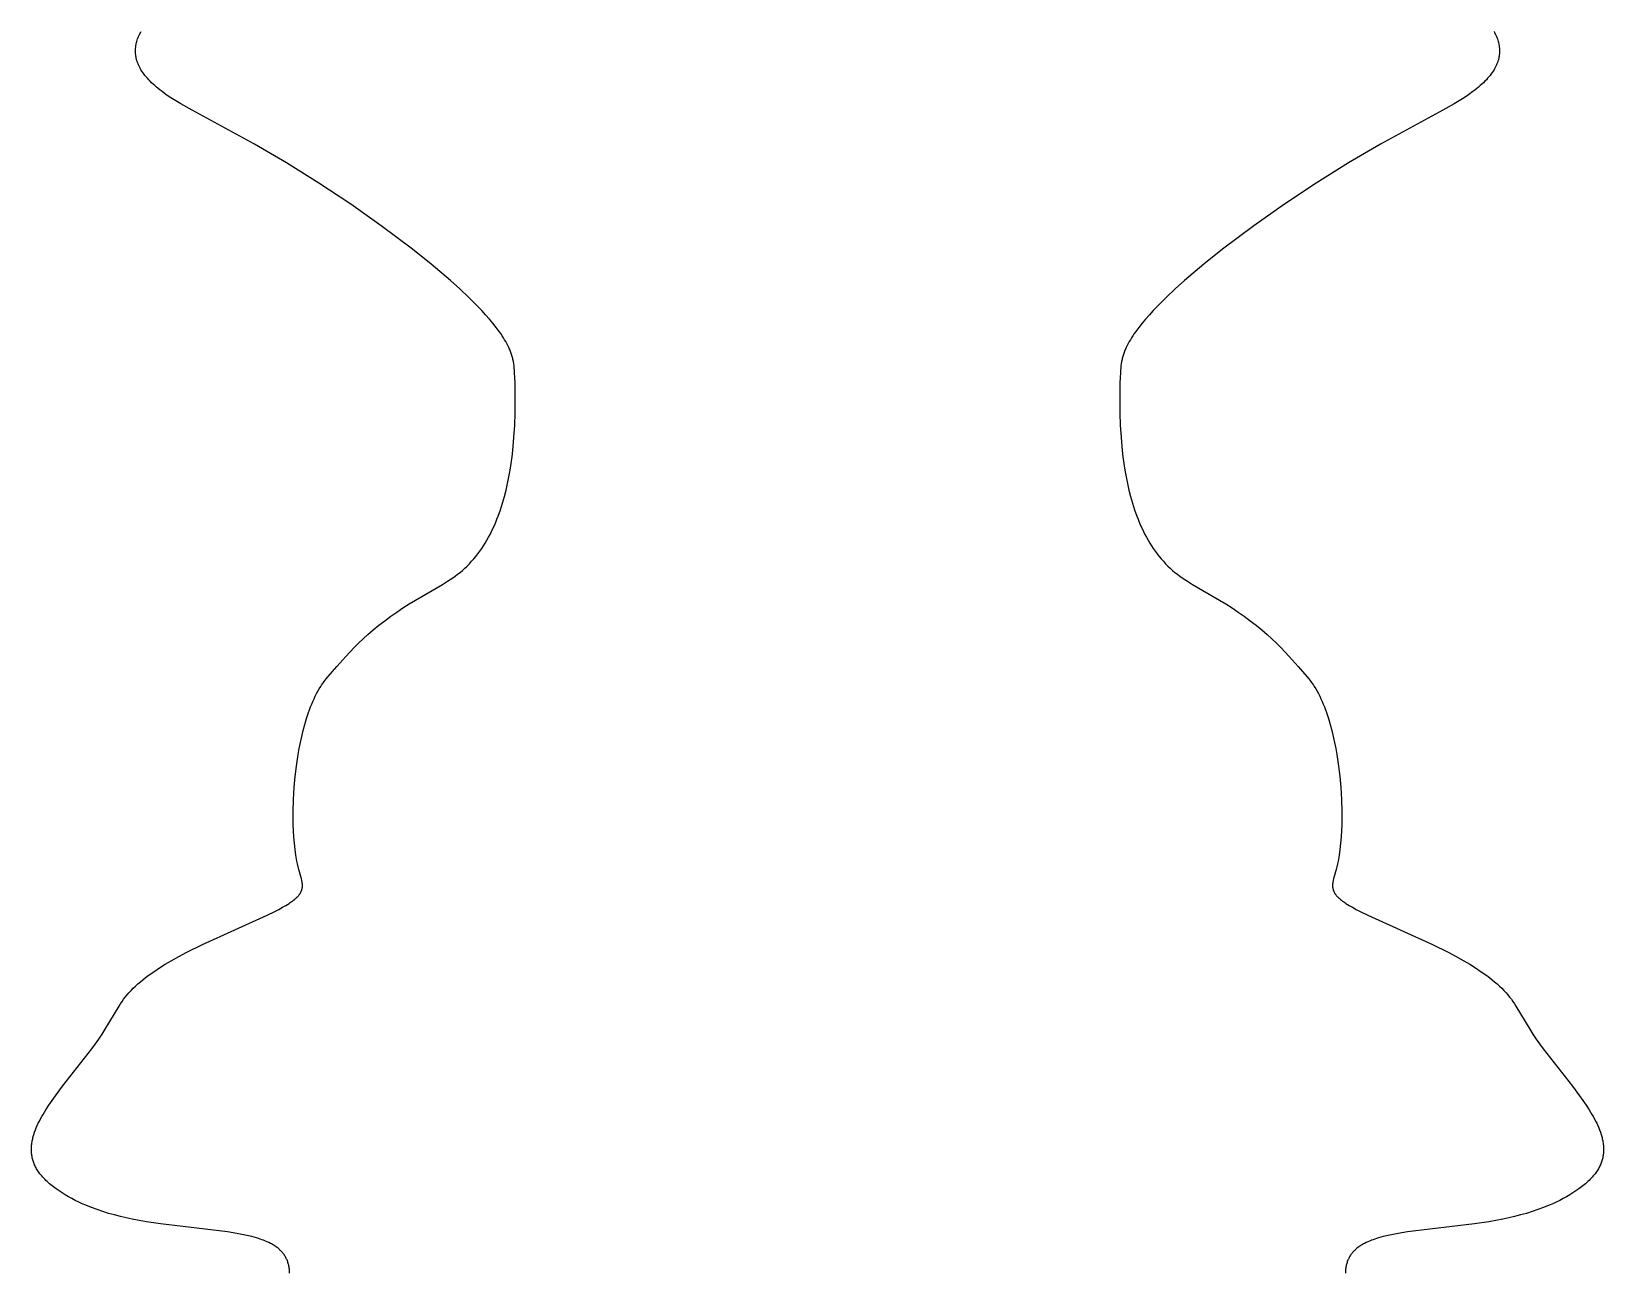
# Model space of a CAD drawing. Header units: millimetres. Extents: x -1576 to 3664, y -445 to 3215.
# Drawn here: x 2327.5 to 2424.5, y 2631.1 to 2707.7 of the extents above; entities that cross this region are included whole.
import ezdxf

# ---------------------------------------------------------------- set-up
doc = ezdxf.new("R2010")
doc.units = ezdxf.units.MM
doc.header["$MEASUREMENT"] = 0
doc.layers.add('Utwórz2D linie widoczne', color=7, linetype='Continuous', true_color=0x000000)

msp = doc.modelspace()

# ---------------------------------------------------------------- linework, layer by layer
at = {"layer": 'Utwórz2D linie widoczne'}
for p, q in [((2333.973, 2706.896), (2333.991, 2706.974)), ((2333.991, 2706.974), (2334.011, 2707.051)), ((2334.011, 2707.051), (2334.035, 2707.128)), ((2334.035, 2707.128), (2334.06, 2707.206)), ((2334.06, 2707.206), (2334.089, 2707.283)), ((2334.089, 2707.283), (2334.12, 2707.359)), ((2334.12, 2707.359), (2334.153, 2707.436)), ((2334.153, 2707.436), (2334.189, 2707.513)), ((2334.189, 2707.513), (2334.228, 2707.589)), ((2334.228, 2707.589), (2334.268, 2707.666)), ((2417.739, 2707.666), (2417.779, 2707.589)), ((2417.779, 2707.589), (2417.818, 2707.513)), ((2417.818, 2707.513), (2417.853, 2707.436)), ((2417.853, 2707.436), (2417.887, 2707.359)), ((2417.887, 2707.359), (2417.918, 2707.283)), ((2417.918, 2707.283), (2417.946, 2707.206)), ((2417.946, 2707.206), (2417.972, 2707.128)), ((2417.972, 2707.128), (2417.995, 2707.051)), ((2417.995, 2707.051), (2418.016, 2706.974)), ((2418.016, 2706.974), (2418.034, 2706.896)), ((2333.926, 2706.466), (2333.927, 2706.505)), ((2333.926, 2706.427), (2333.926, 2706.466)), ((2333.928, 2706.384), (2333.926, 2706.427)), ((2333.927, 2706.505), (2333.928, 2706.545)), ((2333.928, 2706.545), (2333.93, 2706.584)), ((2333.93, 2706.342), (2333.928, 2706.384)), ((2333.93, 2706.584), (2333.933, 2706.623)), ((2333.932, 2706.299), (2333.93, 2706.342)), ((2333.936, 2706.257), (2333.932, 2706.299)), ((2333.933, 2706.623), (2333.937, 2706.662)), ((2333.941, 2706.214), (2333.936, 2706.257)), ((2333.937, 2706.662), (2333.941, 2706.701)), ((2333.941, 2706.701), (2333.946, 2706.74)), ((2333.946, 2706.172), (2333.941, 2706.214)), ((2333.946, 2706.74), (2333.952, 2706.779)), ((2333.953, 2706.129), (2333.946, 2706.172)), ((2333.952, 2706.779), (2333.958, 2706.818)), ((2333.961, 2706.086), (2333.953, 2706.129)), ((2333.958, 2706.818), (2333.965, 2706.857)), ((2333.969, 2706.044), (2333.961, 2706.086)), ((2333.965, 2706.857), (2333.973, 2706.896)), ((2333.978, 2706.001), (2333.969, 2706.044)), ((2333.989, 2705.958), (2333.978, 2706.001)), ((2418.028, 2706.001), (2418.018, 2705.958)), ((2418.038, 2706.044), (2418.028, 2706.001)), ((2418.034, 2706.896), (2418.042, 2706.857)), ((2418.046, 2706.086), (2418.038, 2706.044)), ((2418.042, 2706.857), (2418.049, 2706.818)), ((2418.054, 2706.129), (2418.046, 2706.086)), ((2418.049, 2706.818), (2418.055, 2706.779)), ((2418.06, 2706.172), (2418.054, 2706.129)), ((2418.055, 2706.779), (2418.061, 2706.74)), ((2418.066, 2706.214), (2418.06, 2706.172)), ((2418.061, 2706.74), (2418.066, 2706.701)), ((2418.066, 2706.701), (2418.07, 2706.662)), ((2418.071, 2706.257), (2418.066, 2706.214)), ((2418.07, 2706.662), (2418.074, 2706.623)), ((2418.074, 2706.299), (2418.071, 2706.257)), ((2418.074, 2706.623), (2418.077, 2706.584)), ((2418.077, 2706.342), (2418.074, 2706.299)), ((2418.077, 2706.584), (2418.079, 2706.545)), ((2418.079, 2706.384), (2418.077, 2706.342)), ((2418.079, 2706.545), (2418.08, 2706.505)), ((2418.08, 2706.427), (2418.079, 2706.384)), ((2418.08, 2706.505), (2418.08, 2706.466)), ((2418.08, 2706.466), (2418.08, 2706.427)), ((2334, 2705.915), (2333.989, 2705.958)), ((2334.012, 2705.872), (2334, 2705.915)), ((2334.026, 2705.829), (2334.012, 2705.872)), ((2334.04, 2705.786), (2334.026, 2705.829)), ((2334.055, 2705.742), (2334.04, 2705.786)), ((2334.071, 2705.699), (2334.055, 2705.742)), ((2334.089, 2705.656), (2334.071, 2705.699)), ((2334.107, 2705.612), (2334.089, 2705.656)), ((2334.126, 2705.569), (2334.107, 2705.612)), ((2334.147, 2705.525), (2334.126, 2705.569)), ((2334.168, 2705.481), (2334.147, 2705.525)), ((2334.191, 2705.438), (2334.168, 2705.481)), ((2334.214, 2705.394), (2334.191, 2705.438)), ((2334.239, 2705.35), (2334.214, 2705.394)), ((2334.264, 2705.306), (2334.239, 2705.35)), ((2334.319, 2705.218), (2334.264, 2705.306)), ((2334.378, 2705.129), (2334.319, 2705.218)), ((2334.441, 2705.041), (2334.378, 2705.129)), ((2334.509, 2704.952), (2334.441, 2705.041)), ((2417.565, 2705.041), (2417.497, 2704.952)), ((2417.629, 2705.129), (2417.565, 2705.041)), ((2417.688, 2705.218), (2417.629, 2705.129)), ((2417.742, 2705.306), (2417.688, 2705.218)), ((2417.768, 2705.35), (2417.742, 2705.306)), ((2417.793, 2705.394), (2417.768, 2705.35)), ((2417.816, 2705.438), (2417.793, 2705.394)), ((2417.839, 2705.481), (2417.816, 2705.438)), ((2417.86, 2705.525), (2417.839, 2705.481)), ((2417.88, 2705.569), (2417.86, 2705.525)), ((2417.9, 2705.612), (2417.88, 2705.569)), ((2417.918, 2705.656), (2417.9, 2705.612)), ((2417.935, 2705.699), (2417.918, 2705.656)), ((2417.952, 2705.742), (2417.935, 2705.699)), ((2417.967, 2705.786), (2417.952, 2705.742)), ((2417.981, 2705.829), (2417.967, 2705.786)), ((2417.994, 2705.872), (2417.981, 2705.829)), ((2418.007, 2705.915), (2417.994, 2705.872)), ((2418.018, 2705.958), (2418.007, 2705.915)), ((2334.582, 2704.862), (2334.509, 2704.952)), ((2334.659, 2704.773), (2334.582, 2704.862)), ((2334.741, 2704.683), (2334.659, 2704.773)), ((2334.828, 2704.592), (2334.741, 2704.683)), ((2334.919, 2704.501), (2334.828, 2704.592)), ((2335.015, 2704.41), (2334.919, 2704.501)), ((2335.116, 2704.319), (2335.015, 2704.41)), ((2335.223, 2704.227), (2335.116, 2704.319)), ((2335.334, 2704.135), (2335.223, 2704.227)), ((2335.45, 2704.042), (2335.334, 2704.135)), ((2416.673, 2704.135), (2416.557, 2704.042)), ((2416.784, 2704.227), (2416.673, 2704.135)), ((2416.89, 2704.319), (2416.784, 2704.227)), ((2416.992, 2704.41), (2416.89, 2704.319)), ((2417.088, 2704.501), (2416.992, 2704.41)), ((2417.179, 2704.592), (2417.088, 2704.501)), ((2417.266, 2704.683), (2417.179, 2704.592)), ((2417.348, 2704.773), (2417.266, 2704.683)), ((2417.425, 2704.862), (2417.348, 2704.773)), ((2417.497, 2704.952), (2417.425, 2704.862)), ((2335.572, 2703.95), (2335.45, 2704.042)), ((2335.83, 2703.763), (2335.572, 2703.95)), ((2336.111, 2703.574), (2335.83, 2703.763)), ((2336.407, 2703.387), (2336.111, 2703.574)), ((2336.729, 2703.195), (2336.407, 2703.387)), ((2337.418, 2702.806), (2336.729, 2703.195)), ((2415.278, 2703.195), (2414.589, 2702.806)), ((2415.599, 2703.387), (2415.278, 2703.195)), ((2415.896, 2703.574), (2415.599, 2703.387)), ((2416.176, 2703.763), (2415.896, 2703.574)), ((2416.435, 2703.95), (2416.176, 2703.763)), ((2416.557, 2704.042), (2416.435, 2703.95)), ((2341.277, 2700.718), (2337.418, 2702.806)), ((2414.589, 2702.806), (2410.729, 2700.718)), ((2343.237, 2699.564), (2341.277, 2700.718)), ((2410.729, 2700.718), (2408.77, 2699.564)), ((2345.234, 2698.31), (2343.237, 2699.564)), ((2408.77, 2699.564), (2406.773, 2698.31)), ((2347.203, 2697), (2345.234, 2698.31)), ((2406.773, 2698.31), (2404.804, 2697)), ((2349.083, 2695.677), (2347.203, 2697)), ((2404.804, 2697), (2402.924, 2695.677)), ((2351.021, 2694.223), (2349.083, 2695.677)), ((2402.924, 2695.677), (2400.985, 2694.223)), ((2352.177, 2693.3), (2351.021, 2694.223)), ((2400.985, 2694.223), (2399.83, 2693.3)), ((2353.361, 2692.294), (2352.177, 2693.3)), ((2399.83, 2693.3), (2398.646, 2692.294)), ((2353.941, 2691.772), (2353.361, 2692.294)), ((2354.502, 2691.242), (2353.941, 2691.772)), ((2398.066, 2691.772), (2397.505, 2691.242)), ((2398.646, 2692.294), (2398.066, 2691.772)), ((2355.035, 2690.71), (2354.502, 2691.242)), ((2355.288, 2690.444), (2355.035, 2690.71)), ((2396.972, 2690.71), (2396.719, 2690.444)), ((2397.505, 2691.242), (2396.972, 2690.71)), ((2355.53, 2690.18), (2355.288, 2690.444)), ((2355.761, 2689.916), (2355.53, 2690.18)), ((2355.979, 2689.655), (2355.761, 2689.916)), ((2356.184, 2689.397), (2355.979, 2689.655)), ((2396.028, 2689.655), (2395.823, 2689.397)), ((2396.246, 2689.916), (2396.028, 2689.655)), ((2396.477, 2690.18), (2396.246, 2689.916)), ((2396.719, 2690.444), (2396.477, 2690.18)), ((2356.373, 2689.142), (2356.184, 2689.397)), ((2356.462, 2689.016), (2356.373, 2689.142)), ((2356.547, 2688.891), (2356.462, 2689.016)), ((2356.627, 2688.766), (2356.547, 2688.891)), ((2356.703, 2688.644), (2356.627, 2688.766)), ((2356.774, 2688.522), (2356.703, 2688.644)), ((2395.304, 2688.644), (2395.232, 2688.522)), ((2395.38, 2688.766), (2395.304, 2688.644)), ((2395.46, 2688.891), (2395.38, 2688.766)), ((2395.545, 2689.016), (2395.46, 2688.891)), ((2395.634, 2689.142), (2395.545, 2689.016)), ((2395.823, 2689.397), (2395.634, 2689.142)), ((2356.841, 2688.402), (2356.774, 2688.522)), ((2356.903, 2688.283), (2356.841, 2688.402)), ((2356.96, 2688.165), (2356.903, 2688.283)), ((2356.989, 2688.101), (2356.96, 2688.165)), ((2357.017, 2688.038), (2356.989, 2688.101)), ((2357.043, 2687.975), (2357.017, 2688.038)), ((2357.067, 2687.912), (2357.043, 2687.975)), ((2357.09, 2687.85), (2357.067, 2687.912)), ((2357.112, 2687.787), (2357.09, 2687.85)), ((2357.132, 2687.725), (2357.112, 2687.787)), ((2357.151, 2687.663), (2357.132, 2687.725)), ((2357.169, 2687.601), (2357.151, 2687.663)), ((2357.186, 2687.539), (2357.169, 2687.601)), ((2394.838, 2687.601), (2394.821, 2687.539)), ((2394.856, 2687.663), (2394.838, 2687.601)), ((2394.875, 2687.725), (2394.856, 2687.663)), ((2394.895, 2687.787), (2394.875, 2687.725)), ((2394.917, 2687.85), (2394.895, 2687.787)), ((2394.94, 2687.912), (2394.917, 2687.85)), ((2394.964, 2687.975), (2394.94, 2687.912)), ((2394.99, 2688.038), (2394.964, 2687.975)), ((2395.018, 2688.101), (2394.99, 2688.038)), ((2395.047, 2688.165), (2395.018, 2688.101)), ((2395.104, 2688.283), (2395.047, 2688.165)), ((2395.166, 2688.402), (2395.104, 2688.283)), ((2395.232, 2688.522), (2395.166, 2688.402)), ((2357.201, 2687.477), (2357.186, 2687.539)), ((2357.215, 2687.414), (2357.201, 2687.477)), ((2357.241, 2687.287), (2357.215, 2687.414)), ((2357.263, 2687.158), (2357.241, 2687.287)), ((2357.281, 2687.026), (2357.263, 2687.158)), ((2357.296, 2686.891), (2357.281, 2687.026)), ((2357.309, 2686.751), (2357.296, 2686.891)), ((2357.319, 2686.607), (2357.309, 2686.751)), ((2357.334, 2686.301), (2357.319, 2686.607)), ((2394.688, 2686.607), (2394.673, 2686.301)), ((2394.698, 2686.751), (2394.688, 2686.607)), ((2394.71, 2686.891), (2394.698, 2686.751)), ((2394.726, 2687.026), (2394.71, 2686.891)), ((2394.744, 2687.158), (2394.726, 2687.026)), ((2394.766, 2687.287), (2394.744, 2687.158)), ((2394.791, 2687.414), (2394.766, 2687.287)), ((2394.806, 2687.477), (2394.791, 2687.414)), ((2394.821, 2687.539), (2394.806, 2687.477)), ((2357.345, 2685.968), (2357.334, 2686.301)), ((2357.359, 2684.781), (2357.345, 2685.968)), ((2394.662, 2685.968), (2394.647, 2684.781)), ((2394.673, 2686.301), (2394.662, 2685.968)), ((2357.35, 2684.099), (2357.359, 2684.781)), ((2394.647, 2684.781), (2394.656, 2684.099)), ((2357.325, 2683.371), (2357.35, 2684.099)), ((2394.656, 2684.099), (2394.682, 2683.371)), ((2357.278, 2682.606), (2357.325, 2683.371)), ((2394.682, 2683.371), (2394.729, 2682.606)), ((2357.157, 2681.41), (2357.205, 2681.814)), ((2357.205, 2681.814), (2357.278, 2682.606)), ((2394.729, 2682.606), (2394.802, 2681.814)), ((2394.802, 2681.814), (2394.849, 2681.41)), ((2357.038, 2680.593), (2357.102, 2681.003)), ((2357.102, 2681.003), (2357.157, 2681.41)), ((2394.849, 2681.41), (2394.905, 2681.003)), ((2394.905, 2681.003), (2394.969, 2680.593)), ((2356.882, 2679.772), (2356.965, 2680.183)), ((2356.965, 2680.183), (2357.038, 2680.593)), ((2394.969, 2680.593), (2395.042, 2680.183)), ((2395.042, 2680.183), (2395.125, 2679.772)), ((2356.569, 2678.552), (2356.684, 2678.956)), ((2356.684, 2678.956), (2356.788, 2679.363)), ((2356.788, 2679.363), (2356.882, 2679.772)), ((2395.125, 2679.772), (2395.218, 2679.363)), ((2395.218, 2679.363), (2395.322, 2678.956)), ((2395.322, 2678.956), (2395.438, 2678.552)), ((2356.302, 2677.76), (2356.442, 2678.153)), ((2356.442, 2678.153), (2356.569, 2678.552)), ((2395.438, 2678.552), (2395.565, 2678.153)), ((2395.565, 2678.153), (2395.705, 2677.76)), ((2355.894, 2676.811), (2355.982, 2676.997)), ((2355.982, 2676.997), (2356.067, 2677.184)), ((2356.067, 2677.184), (2356.149, 2677.374)), ((2356.149, 2677.374), (2356.227, 2677.566)), ((2356.227, 2677.566), (2356.302, 2677.76)), ((2395.705, 2677.76), (2395.78, 2677.566)), ((2395.78, 2677.566), (2395.858, 2677.374)), ((2395.858, 2677.374), (2395.939, 2677.184)), ((2395.939, 2677.184), (2396.024, 2676.997)), ((2396.024, 2676.997), (2396.113, 2676.811)), ((2355.396, 2675.924), (2355.503, 2676.095)), ((2355.503, 2676.095), (2355.606, 2676.27)), ((2355.606, 2676.27), (2355.706, 2676.448)), ((2355.706, 2676.448), (2355.802, 2676.628)), ((2355.802, 2676.628), (2355.894, 2676.811)), ((2396.113, 2676.811), (2396.205, 2676.628)), ((2396.205, 2676.628), (2396.301, 2676.448)), ((2396.301, 2676.448), (2396.4, 2676.27)), ((2396.4, 2676.27), (2396.504, 2676.095)), ((2396.504, 2676.095), (2396.611, 2675.924)), ((2354.531, 2674.82), (2354.667, 2674.966)), ((2354.667, 2674.966), (2354.799, 2675.116)), ((2354.799, 2675.116), (2354.927, 2675.27)), ((2354.927, 2675.27), (2355.05, 2675.428)), ((2355.05, 2675.428), (2355.169, 2675.59)), ((2355.169, 2675.59), (2355.285, 2675.755)), ((2355.285, 2675.755), (2355.396, 2675.924)), ((2396.611, 2675.924), (2396.722, 2675.755)), ((2396.722, 2675.755), (2396.837, 2675.59)), ((2396.837, 2675.59), (2396.957, 2675.428)), ((2396.957, 2675.428), (2397.08, 2675.27)), ((2397.08, 2675.27), (2397.208, 2675.116)), ((2397.208, 2675.116), (2397.34, 2674.966)), ((2397.34, 2674.966), (2397.476, 2674.82)), ((2353.496, 2673.946), (2353.65, 2674.056)), ((2353.65, 2674.056), (2353.802, 2674.169)), ((2353.802, 2674.169), (2353.95, 2674.286)), ((2353.95, 2674.286), (2354.095, 2674.407)), ((2354.095, 2674.407), (2354.245, 2674.54)), ((2354.245, 2674.54), (2354.39, 2674.677)), ((2354.39, 2674.677), (2354.531, 2674.82)), ((2397.476, 2674.82), (2397.617, 2674.677)), ((2397.617, 2674.677), (2397.762, 2674.54)), ((2397.762, 2674.54), (2397.912, 2674.407)), ((2397.912, 2674.407), (2398.057, 2674.286)), ((2398.057, 2674.286), (2398.205, 2674.169)), ((2398.205, 2674.169), (2398.357, 2674.056)), ((2398.357, 2674.056), (2398.511, 2673.946)), ((2351.194, 2672.572), (2352.86, 2673.535)), ((2352.86, 2673.535), (2353.181, 2673.735)), ((2353.181, 2673.735), (2353.339, 2673.839)), ((2353.339, 2673.839), (2353.496, 2673.946)), ((2398.511, 2673.946), (2398.667, 2673.839)), ((2398.667, 2673.839), (2398.826, 2673.735)), ((2398.826, 2673.735), (2399.147, 2673.535)), ((2399.147, 2673.535), (2400.813, 2672.572)), ((2350.045, 2671.833), (2350.423, 2672.088)), ((2350.423, 2672.088), (2350.806, 2672.334)), ((2350.806, 2672.334), (2351.194, 2672.572)), ((2400.813, 2672.572), (2401.201, 2672.334)), ((2401.201, 2672.334), (2401.584, 2672.088)), ((2401.584, 2672.088), (2401.962, 2671.833)), ((2348.947, 2671.02), (2349.306, 2671.3)), ((2349.306, 2671.3), (2349.672, 2671.571)), ((2349.672, 2671.571), (2350.045, 2671.833)), ((2401.962, 2671.833), (2402.334, 2671.571)), ((2402.334, 2671.571), (2402.701, 2671.3)), ((2402.701, 2671.3), (2403.06, 2671.02)), ((2347.69, 2669.912), (2347.967, 2670.177)), ((2347.967, 2670.177), (2348.266, 2670.448)), ((2348.266, 2670.448), (2348.595, 2670.731)), ((2348.595, 2670.731), (2348.947, 2671.02)), ((2403.06, 2671.02), (2403.412, 2670.731)), ((2403.412, 2670.731), (2403.741, 2670.448)), ((2403.741, 2670.448), (2404.039, 2670.177)), ((2404.039, 2670.177), (2404.317, 2669.912)), ((2346.91, 2669.095), (2347.427, 2669.647)), ((2347.427, 2669.647), (2347.69, 2669.912)), ((2404.317, 2669.912), (2404.58, 2669.647)), ((2404.58, 2669.647), (2405.097, 2669.095)), ((2345.808, 2667.85), (2346.353, 2668.47)), ((2346.353, 2668.47), (2346.91, 2669.095)), ((2405.097, 2669.095), (2405.654, 2668.47)), ((2405.654, 2668.47), (2406.199, 2667.85)), ((2345.269, 2667.105), (2345.357, 2667.246)), ((2345.357, 2667.246), (2345.41, 2667.327)), ((2345.41, 2667.327), (2345.463, 2667.405)), ((2345.463, 2667.405), (2345.518, 2667.481)), ((2345.518, 2667.481), (2345.574, 2667.557)), ((2345.574, 2667.557), (2345.688, 2667.704)), ((2345.688, 2667.704), (2345.808, 2667.85)), ((2406.199, 2667.85), (2406.318, 2667.704)), ((2406.318, 2667.704), (2406.433, 2667.557)), ((2406.433, 2667.557), (2406.489, 2667.481)), ((2406.489, 2667.481), (2406.543, 2667.405)), ((2406.543, 2667.405), (2406.597, 2667.327)), ((2406.597, 2667.327), (2406.65, 2667.246)), ((2406.65, 2667.246), (2406.738, 2667.105)), ((2344.802, 2666.156), (2344.873, 2666.324)), ((2344.873, 2666.324), (2344.946, 2666.489)), ((2344.946, 2666.489), (2345.023, 2666.65)), ((2345.023, 2666.65), (2345.102, 2666.806)), ((2345.102, 2666.806), (2345.184, 2666.958)), ((2345.184, 2666.958), (2345.269, 2667.105)), ((2406.738, 2667.105), (2406.823, 2666.958)), ((2406.823, 2666.958), (2406.905, 2666.806)), ((2406.905, 2666.806), (2406.984, 2666.65)), ((2406.984, 2666.65), (2407.06, 2666.489)), ((2407.06, 2666.489), (2407.134, 2666.324)), ((2407.134, 2666.324), (2407.205, 2666.156)), ((2344.376, 2664.902), (2344.485, 2665.271)), ((2344.485, 2665.271), (2344.604, 2665.632)), ((2344.604, 2665.632), (2344.667, 2665.81)), ((2344.667, 2665.81), (2344.733, 2665.985)), ((2344.733, 2665.985), (2344.802, 2666.156)), ((2407.205, 2666.156), (2407.274, 2665.985)), ((2407.274, 2665.985), (2407.339, 2665.81)), ((2407.339, 2665.81), (2407.403, 2665.632)), ((2407.403, 2665.632), (2407.521, 2665.271)), ((2407.521, 2665.271), (2407.631, 2664.902)), ((2344.186, 2664.153), (2344.277, 2664.529)), ((2344.277, 2664.529), (2344.376, 2664.902)), ((2407.631, 2664.902), (2407.73, 2664.529)), ((2407.73, 2664.529), (2407.821, 2664.153)), ((2343.966, 2663.039), (2344.031, 2663.406)), ((2344.031, 2663.406), (2344.104, 2663.778)), ((2344.104, 2663.778), (2344.186, 2664.153)), ((2407.821, 2664.153), (2407.902, 2663.778)), ((2407.902, 2663.778), (2407.976, 2663.406)), ((2407.976, 2663.406), (2408.041, 2663.039)), ((2343.859, 2662.332), (2343.966, 2663.039)), ((2408.041, 2663.039), (2408.148, 2662.332)), ((2343.72, 2660.998), (2343.781, 2661.677)), ((2343.781, 2661.677), (2343.859, 2662.332)), ((2408.148, 2662.332), (2408.226, 2661.677)), ((2408.226, 2661.677), (2408.287, 2660.998)), ((2343.677, 2660.27), (2343.72, 2660.998)), ((2408.287, 2660.998), (2408.329, 2660.27)), ((2343.657, 2659.509), (2343.677, 2660.27)), ((2343.657, 2659.121), (2343.657, 2659.509)), ((2408.329, 2660.27), (2408.349, 2659.509)), ((2408.349, 2659.509), (2408.35, 2659.121)), ((2343.664, 2658.731), (2343.657, 2659.121)), ((2343.679, 2658.342), (2343.664, 2658.731)), ((2408.343, 2658.731), (2408.328, 2658.342)), ((2408.35, 2659.121), (2408.343, 2658.731)), ((2343.702, 2657.954), (2343.679, 2658.342)), ((2343.734, 2657.57), (2343.702, 2657.954)), ((2343.776, 2657.192), (2343.734, 2657.57)), ((2408.273, 2657.57), (2408.231, 2657.192)), ((2408.305, 2657.954), (2408.273, 2657.57)), ((2408.328, 2658.342), (2408.305, 2657.954)), ((2343.827, 2656.823), (2343.776, 2657.192)), ((2343.89, 2656.463), (2343.827, 2656.823)), ((2408.179, 2656.823), (2408.117, 2656.463)), ((2408.231, 2657.192), (2408.179, 2656.823)), ((2343.925, 2656.288), (2343.89, 2656.463)), ((2343.963, 2656.116), (2343.925, 2656.288)), ((2344.004, 2655.948), (2343.963, 2656.116)), ((2344.164, 2655.38), (2344.004, 2655.948)), ((2408.002, 2655.948), (2407.842, 2655.38)), ((2408.043, 2656.116), (2408.002, 2655.948)), ((2408.082, 2656.288), (2408.043, 2656.116)), ((2408.117, 2656.463), (2408.082, 2656.288)), ((2344.149, 2654.588), (2344.159, 2654.611)), ((2344.159, 2654.611), (2344.168, 2654.634)), ((2344.188, 2655.283), (2344.164, 2655.38)), ((2344.168, 2654.634), (2344.177, 2654.657)), ((2344.177, 2654.657), (2344.185, 2654.68)), ((2344.185, 2654.68), (2344.192, 2654.702)), ((2344.198, 2655.236), (2344.188, 2655.283)), ((2344.192, 2654.702), (2344.199, 2654.725)), ((2344.207, 2655.188), (2344.198, 2655.236)), ((2344.199, 2654.725), (2344.204, 2654.748)), ((2344.204, 2654.748), (2344.209, 2654.771)), ((2344.215, 2655.141), (2344.207, 2655.188)), ((2344.209, 2654.771), (2344.214, 2654.794)), ((2344.214, 2654.794), (2344.218, 2654.817)), ((2344.221, 2655.094), (2344.215, 2655.141)), ((2344.218, 2654.817), (2344.221, 2654.84)), ((2344.223, 2655.071), (2344.221, 2655.094)), ((2344.221, 2654.84), (2344.224, 2654.863)), ((2344.225, 2655.048), (2344.223, 2655.071)), ((2344.224, 2654.863), (2344.226, 2654.886)), ((2344.227, 2655.025), (2344.225, 2655.048)), ((2344.226, 2654.886), (2344.227, 2654.909)), ((2344.228, 2655.001), (2344.227, 2655.025)), ((2344.227, 2654.909), (2344.228, 2654.932)), ((2344.228, 2654.978), (2344.228, 2655.001)), ((2344.229, 2654.955), (2344.228, 2654.978)), ((2344.228, 2654.932), (2344.229, 2654.955)), ((2407.779, 2655.001), (2407.778, 2654.978)), ((2407.778, 2654.978), (2407.778, 2654.955)), ((2407.778, 2654.955), (2407.779, 2654.932)), ((2407.78, 2655.025), (2407.779, 2655.001)), ((2407.779, 2654.932), (2407.779, 2654.909)), ((2407.779, 2654.909), (2407.781, 2654.886)), ((2407.782, 2655.048), (2407.78, 2655.025)), ((2407.781, 2654.886), (2407.783, 2654.863)), ((2407.784, 2655.071), (2407.782, 2655.048)), ((2407.783, 2654.863), (2407.786, 2654.84)), ((2407.786, 2655.094), (2407.784, 2655.071)), ((2407.792, 2655.141), (2407.786, 2655.094)), ((2407.786, 2654.84), (2407.789, 2654.817)), ((2407.789, 2654.817), (2407.793, 2654.794)), ((2407.8, 2655.188), (2407.792, 2655.141)), ((2407.793, 2654.794), (2407.797, 2654.771)), ((2407.797, 2654.771), (2407.802, 2654.748)), ((2407.809, 2655.236), (2407.8, 2655.188)), ((2407.802, 2654.748), (2407.808, 2654.725)), ((2407.808, 2654.725), (2407.815, 2654.702)), ((2407.819, 2655.283), (2407.809, 2655.236)), ((2407.815, 2654.702), (2407.822, 2654.68)), ((2407.842, 2655.38), (2407.819, 2655.283)), ((2407.822, 2654.68), (2407.83, 2654.657)), ((2407.83, 2654.657), (2407.838, 2654.634)), ((2407.838, 2654.634), (2407.848, 2654.611)), ((2407.848, 2654.611), (2407.858, 2654.588)), ((2343, 2653.619), (2343.202, 2653.736)), ((2343.202, 2653.736), (2343.302, 2653.796)), ((2343.302, 2653.796), (2343.4, 2653.859)), ((2343.4, 2653.859), (2343.471, 2653.905)), ((2343.471, 2653.905), (2343.541, 2653.953)), ((2343.541, 2653.953), (2343.61, 2654.003)), ((2343.61, 2654.003), (2343.678, 2654.054)), ((2343.678, 2654.054), (2343.74, 2654.103)), ((2343.74, 2654.103), (2343.8, 2654.153)), ((2343.8, 2654.153), (2343.83, 2654.179)), ((2343.83, 2654.179), (2343.859, 2654.206)), ((2343.859, 2654.206), (2343.887, 2654.233)), ((2343.887, 2654.233), (2343.915, 2654.261)), ((2343.915, 2654.261), (2343.938, 2654.284)), ((2343.938, 2654.284), (2343.96, 2654.308)), ((2343.96, 2654.308), (2343.981, 2654.332)), ((2343.981, 2654.332), (2344, 2654.355)), ((2344, 2654.355), (2344.019, 2654.379)), ((2344.019, 2654.379), (2344.037, 2654.402)), ((2344.037, 2654.402), (2344.054, 2654.425)), ((2344.054, 2654.425), (2344.07, 2654.449)), ((2344.07, 2654.449), (2344.085, 2654.472)), ((2344.085, 2654.472), (2344.1, 2654.495)), ((2344.1, 2654.495), (2344.113, 2654.518)), ((2344.113, 2654.518), (2344.126, 2654.541)), ((2344.126, 2654.541), (2344.138, 2654.564)), ((2344.138, 2654.564), (2344.149, 2654.588)), ((2407.858, 2654.588), (2407.869, 2654.564)), ((2407.869, 2654.564), (2407.881, 2654.541)), ((2407.881, 2654.541), (2407.893, 2654.518)), ((2407.893, 2654.518), (2407.907, 2654.495)), ((2407.907, 2654.495), (2407.921, 2654.472)), ((2407.921, 2654.472), (2407.936, 2654.449)), ((2407.936, 2654.449), (2407.953, 2654.425)), ((2407.953, 2654.425), (2407.97, 2654.402)), ((2407.97, 2654.402), (2407.987, 2654.379)), ((2407.987, 2654.379), (2408.006, 2654.355)), ((2408.006, 2654.355), (2408.026, 2654.332)), ((2408.026, 2654.332), (2408.047, 2654.308)), ((2408.047, 2654.308), (2408.069, 2654.284)), ((2408.069, 2654.284), (2408.092, 2654.261)), ((2408.092, 2654.261), (2408.12, 2654.233)), ((2408.12, 2654.233), (2408.148, 2654.206)), ((2408.148, 2654.206), (2408.177, 2654.179)), ((2408.177, 2654.179), (2408.207, 2654.153)), ((2408.207, 2654.153), (2408.267, 2654.103)), ((2408.267, 2654.103), (2408.329, 2654.054)), ((2408.329, 2654.054), (2408.397, 2654.003)), ((2408.397, 2654.003), (2408.466, 2653.953)), ((2408.466, 2653.953), (2408.536, 2653.905)), ((2408.536, 2653.905), (2408.607, 2653.859)), ((2408.607, 2653.859), (2408.705, 2653.796)), ((2408.705, 2653.796), (2408.805, 2653.736)), ((2408.805, 2653.736), (2409.006, 2653.619)), ((2338.061, 2651.319), (2342.051, 2653.134)), ((2342.051, 2653.134), (2342.521, 2653.365)), ((2342.521, 2653.365), (2342.762, 2653.489)), ((2342.762, 2653.489), (2343, 2653.619)), ((2409.006, 2653.619), (2409.245, 2653.489)), ((2409.245, 2653.489), (2409.485, 2653.365)), ((2409.485, 2653.365), (2409.956, 2653.134)), ((2409.956, 2653.134), (2413.946, 2651.319)), ((2336.609, 2650.584), (2337.088, 2650.837)), ((2337.088, 2650.837), (2338.061, 2651.319)), ((2413.946, 2651.319), (2414.918, 2650.837)), ((2414.918, 2650.837), (2415.398, 2650.584)), ((2335.054, 2649.643), (2335.408, 2649.878)), ((2335.408, 2649.878), (2335.769, 2650.103)), ((2335.769, 2650.103), (2336.135, 2650.319)), ((2336.135, 2650.319), (2336.609, 2650.584)), ((2415.398, 2650.584), (2415.872, 2650.319)), ((2415.872, 2650.319), (2416.238, 2650.103)), ((2416.238, 2650.103), (2416.599, 2649.878)), ((2416.599, 2649.878), (2416.953, 2649.643)), ((2333.93, 2648.757), (2334.072, 2648.886)), ((2334.072, 2648.886), (2334.227, 2649.019)), ((2334.227, 2649.019), (2334.384, 2649.148)), ((2334.384, 2649.148), (2334.544, 2649.274)), ((2334.544, 2649.274), (2334.707, 2649.397)), ((2334.707, 2649.397), (2335.054, 2649.643)), ((2416.953, 2649.643), (2417.3, 2649.397)), ((2417.3, 2649.397), (2417.462, 2649.274)), ((2417.462, 2649.274), (2417.623, 2649.148)), ((2417.623, 2649.148), (2417.78, 2649.019)), ((2417.78, 2649.019), (2417.934, 2648.886)), ((2417.934, 2648.886), (2418.077, 2648.757)), ((2333.004, 2647.664), (2333.099, 2647.802)), ((2333.099, 2647.802), (2333.198, 2647.94)), ((2333.198, 2647.94), (2333.301, 2648.076)), ((2333.301, 2648.076), (2333.411, 2648.211)), ((2333.411, 2648.211), (2333.526, 2648.345)), ((2333.526, 2648.345), (2333.656, 2648.486)), ((2333.656, 2648.486), (2333.791, 2648.624)), ((2333.791, 2648.624), (2333.93, 2648.757)), ((2418.077, 2648.757), (2418.216, 2648.624)), ((2418.216, 2648.624), (2418.351, 2648.486)), ((2418.351, 2648.486), (2418.481, 2648.345)), ((2418.481, 2648.345), (2418.596, 2648.211)), ((2418.596, 2648.211), (2418.705, 2648.076)), ((2418.705, 2648.076), (2418.809, 2647.94)), ((2418.809, 2647.94), (2418.908, 2647.802)), ((2418.908, 2647.802), (2419.003, 2647.664)), ((2332.065, 2646.091), (2332.912, 2647.524)), ((2332.912, 2647.524), (2333.004, 2647.664)), ((2419.003, 2647.664), (2419.095, 2647.524)), ((2419.095, 2647.524), (2419.942, 2646.091)), ((2331.871, 2645.787), (2332.065, 2646.091)), ((2419.942, 2646.091), (2420.136, 2645.787)), ((2331.233, 2644.879), (2331.453, 2645.18)), ((2331.453, 2645.18), (2331.666, 2645.483)), ((2331.666, 2645.483), (2331.871, 2645.787)), ((2420.136, 2645.787), (2420.34, 2645.483)), ((2420.34, 2645.483), (2420.554, 2645.18)), ((2420.554, 2645.18), (2420.774, 2644.879)), ((2329.433, 2642.577), (2331.233, 2644.879)), ((2420.774, 2644.879), (2422.574, 2642.577)), ((2328.778, 2641.692), (2328.989, 2641.986)), ((2328.989, 2641.986), (2329.433, 2642.577)), ((2422.574, 2642.577), (2423.018, 2641.986)), ((2423.018, 2641.986), (2423.229, 2641.692)), ((2328.226, 2640.839), (2328.396, 2641.119)), ((2328.396, 2641.119), (2328.579, 2641.401)), ((2328.579, 2641.401), (2328.778, 2641.692)), ((2423.229, 2641.692), (2423.428, 2641.401)), ((2423.428, 2641.401), (2423.611, 2641.119)), ((2423.611, 2641.119), (2423.781, 2640.839)), ((2327.808, 2640.01), (2327.867, 2640.147)), ((2327.867, 2640.147), (2327.931, 2640.284)), ((2327.931, 2640.284), (2327.998, 2640.422)), ((2327.998, 2640.422), (2328.07, 2640.56)), ((2328.07, 2640.56), (2328.146, 2640.699)), ((2328.146, 2640.699), (2328.226, 2640.839)), ((2423.781, 2640.839), (2423.861, 2640.699)), ((2423.861, 2640.699), (2423.936, 2640.56)), ((2423.936, 2640.56), (2424.008, 2640.422)), ((2424.008, 2640.422), (2424.076, 2640.284)), ((2424.076, 2640.284), (2424.14, 2640.147)), ((2424.14, 2640.147), (2424.198, 2640.01)), ((2327.538, 2639.07), (2327.549, 2639.136)), ((2327.549, 2639.136), (2327.56, 2639.202)), ((2327.56, 2639.202), (2327.573, 2639.269)), ((2327.573, 2639.269), (2327.588, 2639.335)), ((2327.588, 2639.335), (2327.604, 2639.402)), ((2327.604, 2639.402), (2327.622, 2639.469)), ((2327.622, 2639.469), (2327.64, 2639.536)), ((2327.64, 2639.536), (2327.661, 2639.603)), ((2327.661, 2639.603), (2327.705, 2639.738)), ((2327.705, 2639.738), (2327.754, 2639.874)), ((2327.754, 2639.874), (2327.808, 2640.01)), ((2424.198, 2640.01), (2424.253, 2639.874)), ((2424.253, 2639.874), (2424.302, 2639.738)), ((2424.302, 2639.738), (2424.346, 2639.603)), ((2424.346, 2639.603), (2424.366, 2639.536)), ((2424.366, 2639.536), (2424.385, 2639.469)), ((2424.385, 2639.469), (2424.403, 2639.402)), ((2424.403, 2639.402), (2424.419, 2639.335)), ((2424.419, 2639.335), (2424.433, 2639.269)), ((2424.433, 2639.269), (2424.446, 2639.202)), ((2424.446, 2639.202), (2424.458, 2639.136)), ((2424.458, 2639.136), (2424.469, 2639.07)), ((2327.509, 2638.677), (2327.51, 2638.742)), ((2327.51, 2638.612), (2327.509, 2638.677)), ((2327.51, 2638.742), (2327.512, 2638.807)), ((2327.512, 2638.548), (2327.51, 2638.612)), ((2327.512, 2638.807), (2327.516, 2638.873)), ((2327.516, 2638.483), (2327.512, 2638.548)), ((2327.516, 2638.873), (2327.522, 2638.938)), ((2327.522, 2638.419), (2327.516, 2638.483)), ((2327.522, 2638.938), (2327.529, 2639.004)), ((2327.529, 2638.355), (2327.522, 2638.419)), ((2327.529, 2639.004), (2327.538, 2639.07)), ((2327.538, 2638.291), (2327.529, 2638.355)), ((2327.549, 2638.227), (2327.538, 2638.291)), ((2327.562, 2638.164), (2327.549, 2638.227)), ((2327.577, 2638.1), (2327.562, 2638.164)), ((2424.444, 2638.164), (2424.43, 2638.1)), ((2424.457, 2638.227), (2424.444, 2638.164)), ((2424.468, 2638.291), (2424.457, 2638.227)), ((2424.478, 2638.355), (2424.468, 2638.291)), ((2424.469, 2639.07), (2424.477, 2639.004)), ((2424.477, 2639.004), (2424.485, 2638.938)), ((2424.485, 2638.419), (2424.478, 2638.355)), ((2424.485, 2638.938), (2424.49, 2638.873)), ((2424.491, 2638.483), (2424.485, 2638.419)), ((2424.49, 2638.873), (2424.494, 2638.807)), ((2424.495, 2638.548), (2424.491, 2638.483)), ((2424.494, 2638.807), (2424.497, 2638.742)), ((2424.497, 2638.612), (2424.495, 2638.548)), ((2424.497, 2638.742), (2424.498, 2638.677)), ((2424.498, 2638.677), (2424.497, 2638.612)), ((2327.593, 2638.037), (2327.577, 2638.1)), ((2327.612, 2637.974), (2327.593, 2638.037)), ((2327.632, 2637.912), (2327.612, 2637.974)), ((2327.654, 2637.849), (2327.632, 2637.912)), ((2327.678, 2637.787), (2327.654, 2637.849)), ((2327.704, 2637.725), (2327.678, 2637.787)), ((2327.732, 2637.663), (2327.704, 2637.725)), ((2327.762, 2637.601), (2327.732, 2637.663)), ((2327.795, 2637.539), (2327.762, 2637.601)), ((2327.829, 2637.478), (2327.795, 2637.539)), ((2327.865, 2637.417), (2327.829, 2637.478)), ((2327.903, 2637.356), (2327.865, 2637.417)), ((2327.944, 2637.296), (2327.903, 2637.356)), ((2327.986, 2637.235), (2327.944, 2637.296)), ((2328.031, 2637.175), (2327.986, 2637.235)), ((2328.086, 2637.105), (2328.031, 2637.175)), ((2423.976, 2637.175), (2423.921, 2637.105)), ((2424.02, 2637.235), (2423.976, 2637.175)), ((2424.063, 2637.296), (2424.02, 2637.235)), ((2424.103, 2637.356), (2424.063, 2637.296)), ((2424.142, 2637.417), (2424.103, 2637.356)), ((2424.178, 2637.478), (2424.142, 2637.417)), ((2424.212, 2637.539), (2424.178, 2637.478)), ((2424.244, 2637.601), (2424.212, 2637.539)), ((2424.274, 2637.663), (2424.244, 2637.601)), ((2424.302, 2637.725), (2424.274, 2637.663)), ((2424.328, 2637.787), (2424.302, 2637.725)), ((2424.353, 2637.849), (2424.328, 2637.787)), ((2424.375, 2637.912), (2424.353, 2637.849)), ((2424.395, 2637.974), (2424.375, 2637.912)), ((2424.413, 2638.037), (2424.395, 2637.974)), ((2424.43, 2638.1), (2424.413, 2638.037)), ((2328.144, 2637.035), (2328.086, 2637.105)), ((2328.205, 2636.966), (2328.144, 2637.035)), ((2328.268, 2636.897), (2328.205, 2636.966)), ((2328.334, 2636.829), (2328.268, 2636.897)), ((2328.403, 2636.761), (2328.334, 2636.829)), ((2328.475, 2636.693), (2328.403, 2636.761)), ((2328.548, 2636.626), (2328.475, 2636.693)), ((2328.624, 2636.559), (2328.548, 2636.626)), ((2328.703, 2636.493), (2328.624, 2636.559)), ((2328.867, 2636.363), (2328.703, 2636.493)), ((2329.039, 2636.235), (2328.867, 2636.363)), ((2329.218, 2636.11), (2329.039, 2636.235)), ((2422.968, 2636.235), (2422.789, 2636.11)), ((2423.14, 2636.363), (2422.968, 2636.235)), ((2423.304, 2636.493), (2423.14, 2636.363)), ((2423.382, 2636.559), (2423.304, 2636.493)), ((2423.458, 2636.626), (2423.382, 2636.559)), ((2423.532, 2636.693), (2423.458, 2636.626)), ((2423.604, 2636.761), (2423.532, 2636.693)), ((2423.672, 2636.829), (2423.604, 2636.761)), ((2423.739, 2636.897), (2423.672, 2636.829)), ((2423.802, 2636.966), (2423.739, 2636.897)), ((2423.863, 2637.035), (2423.802, 2636.966)), ((2423.921, 2637.105), (2423.863, 2637.035)), ((2329.405, 2635.987), (2329.218, 2636.11)), ((2329.598, 2635.868), (2329.405, 2635.987)), ((2329.798, 2635.752), (2329.598, 2635.868)), ((2330.002, 2635.64), (2329.798, 2635.752)), ((2330.212, 2635.531), (2330.002, 2635.64)), ((2330.425, 2635.426), (2330.212, 2635.531)), ((2330.642, 2635.326), (2330.425, 2635.426)), ((2330.862, 2635.23), (2330.642, 2635.326)), ((2331.209, 2635.089), (2330.862, 2635.23)), ((2421.145, 2635.23), (2420.798, 2635.089)), ((2421.365, 2635.326), (2421.145, 2635.23)), ((2421.582, 2635.426), (2421.365, 2635.326)), ((2421.795, 2635.531), (2421.582, 2635.426)), ((2422.004, 2635.64), (2421.795, 2635.531)), ((2422.209, 2635.752), (2422.004, 2635.64)), ((2422.408, 2635.868), (2422.209, 2635.752)), ((2422.602, 2635.987), (2422.408, 2635.868)), ((2422.789, 2636.11), (2422.602, 2635.987)), ((2331.56, 2634.959), (2331.209, 2635.089)), ((2331.914, 2634.839), (2331.56, 2634.959)), ((2332.272, 2634.729), (2331.914, 2634.839)), ((2332.632, 2634.627), (2332.272, 2634.729)), ((2332.995, 2634.534), (2332.632, 2634.627)), ((2333.359, 2634.448), (2332.995, 2634.534)), ((2333.726, 2634.37), (2333.359, 2634.448)), ((2334.161, 2634.285), (2333.726, 2634.37)), ((2334.597, 2634.207), (2334.161, 2634.285)), ((2417.846, 2634.285), (2417.41, 2634.207)), ((2418.281, 2634.37), (2417.846, 2634.285)), ((2418.647, 2634.448), (2418.281, 2634.37)), ((2419.012, 2634.534), (2418.647, 2634.448)), ((2419.375, 2634.627), (2419.012, 2634.534)), ((2419.735, 2634.729), (2419.375, 2634.627)), ((2420.093, 2634.839), (2419.735, 2634.729)), ((2420.447, 2634.959), (2420.093, 2634.839)), ((2420.798, 2635.089), (2420.447, 2634.959)), ((2335.473, 2634.074), (2334.597, 2634.207)), ((2339.596, 2633.582), (2335.473, 2634.074)), ((2340.183, 2633.489), (2339.596, 2633.582)), ((2340.49, 2633.433), (2340.183, 2633.489)), ((2340.797, 2633.369), (2340.49, 2633.433)), ((2341.101, 2633.296), (2340.797, 2633.369)), ((2341.252, 2633.255), (2341.101, 2633.296)), ((2341.402, 2633.212), (2341.252, 2633.255)), ((2410.755, 2633.255), (2410.605, 2633.212)), ((2410.906, 2633.296), (2410.755, 2633.255)), ((2411.21, 2633.369), (2410.906, 2633.296)), ((2411.516, 2633.433), (2411.21, 2633.369)), ((2411.824, 2633.49), (2411.516, 2633.433)), ((2412.411, 2633.582), (2411.824, 2633.49)), ((2416.533, 2634.074), (2412.411, 2633.582)), ((2417.41, 2634.207), (2416.533, 2634.074)), ((2341.511, 2633.178), (2341.402, 2633.212)), ((2341.62, 2633.142), (2341.511, 2633.178)), ((2341.728, 2633.104), (2341.62, 2633.142)), ((2341.835, 2633.064), (2341.728, 2633.104)), ((2341.941, 2633.021), (2341.835, 2633.064)), ((2342.046, 2632.976), (2341.941, 2633.021)), ((2342.149, 2632.928), (2342.046, 2632.976)), ((2342.251, 2632.876), (2342.149, 2632.928)), ((2342.313, 2632.843), (2342.251, 2632.876)), ((2342.374, 2632.809), (2342.313, 2632.843)), ((2342.434, 2632.773), (2342.374, 2632.809)), ((2342.494, 2632.736), (2342.434, 2632.773)), ((2342.552, 2632.697), (2342.494, 2632.736)), ((2342.61, 2632.657), (2342.552, 2632.697)), ((2342.666, 2632.615), (2342.61, 2632.657)), ((2342.721, 2632.572), (2342.666, 2632.615)), ((2342.763, 2632.537), (2342.721, 2632.572)), ((2342.803, 2632.502), (2342.763, 2632.537)), ((2342.843, 2632.465), (2342.803, 2632.502)), ((2342.882, 2632.428), (2342.843, 2632.465)), ((2342.92, 2632.389), (2342.882, 2632.428)), ((2342.956, 2632.35), (2342.92, 2632.389)), ((2342.992, 2632.309), (2342.956, 2632.35)), ((2343.027, 2632.268), (2342.992, 2632.309)), ((2409.015, 2632.309), (2408.98, 2632.268)), ((2409.05, 2632.35), (2409.015, 2632.309)), ((2409.087, 2632.389), (2409.05, 2632.35)), ((2409.125, 2632.428), (2409.087, 2632.389)), ((2409.164, 2632.465), (2409.125, 2632.428)), ((2409.203, 2632.502), (2409.164, 2632.465)), ((2409.244, 2632.538), (2409.203, 2632.502)), ((2409.286, 2632.572), (2409.244, 2632.538)), ((2409.341, 2632.615), (2409.286, 2632.572)), ((2409.397, 2632.657), (2409.341, 2632.615)), ((2409.454, 2632.697), (2409.397, 2632.657)), ((2409.513, 2632.736), (2409.454, 2632.697)), ((2409.572, 2632.773), (2409.513, 2632.736)), ((2409.632, 2632.809), (2409.572, 2632.773)), ((2409.694, 2632.843), (2409.632, 2632.809)), ((2409.755, 2632.876), (2409.694, 2632.843)), ((2409.857, 2632.928), (2409.755, 2632.876)), ((2409.961, 2632.976), (2409.857, 2632.928)), ((2410.066, 2633.021), (2409.961, 2632.976)), ((2410.172, 2633.064), (2410.066, 2633.021)), ((2410.279, 2633.104), (2410.172, 2633.064)), ((2410.387, 2633.142), (2410.279, 2633.104)), ((2410.496, 2633.178), (2410.387, 2633.142)), ((2410.605, 2633.212), (2410.496, 2633.178)), ((2343.06, 2632.225), (2343.027, 2632.268)), ((2343.092, 2632.182), (2343.06, 2632.225)), ((2343.122, 2632.138), (2343.092, 2632.182)), ((2343.151, 2632.093), (2343.122, 2632.138)), ((2343.179, 2632.046), (2343.151, 2632.093)), ((2343.205, 2632), (2343.179, 2632.046)), ((2343.23, 2631.952), (2343.205, 2632)), ((2343.254, 2631.904), (2343.23, 2631.952)), ((2343.277, 2631.852), (2343.254, 2631.904)), ((2343.299, 2631.799), (2343.277, 2631.852)), ((2343.318, 2631.746), (2343.299, 2631.799)), ((2343.336, 2631.692), (2343.318, 2631.746)), ((2343.353, 2631.637), (2343.336, 2631.692)), ((2343.368, 2631.582), (2343.353, 2631.637)), ((2343.381, 2631.527), (2343.368, 2631.582)), ((2343.393, 2631.472), (2343.381, 2631.527)), ((2343.404, 2631.411), (2343.393, 2631.472)), ((2343.413, 2631.35), (2343.404, 2631.411)), ((2343.42, 2631.288), (2343.413, 2631.35)), ((2408.594, 2631.35), (2408.587, 2631.288)), ((2408.603, 2631.411), (2408.594, 2631.35)), ((2408.614, 2631.471), (2408.603, 2631.411)), ((2408.626, 2631.527), (2408.614, 2631.471)), ((2408.639, 2631.582), (2408.626, 2631.527)), ((2408.654, 2631.637), (2408.639, 2631.582)), ((2408.67, 2631.692), (2408.654, 2631.637)), ((2408.688, 2631.746), (2408.67, 2631.692)), ((2408.708, 2631.799), (2408.688, 2631.746)), ((2408.73, 2631.852), (2408.708, 2631.799)), ((2408.753, 2631.904), (2408.73, 2631.852)), ((2408.776, 2631.952), (2408.753, 2631.904)), ((2408.801, 2632), (2408.776, 2631.952)), ((2408.828, 2632.046), (2408.801, 2632)), ((2408.855, 2632.093), (2408.828, 2632.046)), ((2408.885, 2632.138), (2408.855, 2632.093)), ((2408.915, 2632.182), (2408.885, 2632.138)), ((2408.947, 2632.225), (2408.915, 2632.182)), ((2408.98, 2632.268), (2408.947, 2632.225)), ((2343.426, 2631.227), (2343.42, 2631.288)), ((2343.43, 2631.165), (2343.426, 2631.227)), ((2343.432, 2631.104), (2343.43, 2631.165)), ((2343.434, 2631.042), (2343.432, 2631.104)), ((2408.574, 2631.104), (2408.573, 2631.042)), ((2408.577, 2631.165), (2408.574, 2631.104)), ((2408.581, 2631.227), (2408.577, 2631.165)), ((2408.587, 2631.288), (2408.581, 2631.227))]:
    msp.add_line(p, q, dxfattribs=at)

doc.saveas('drawing.dxf')
